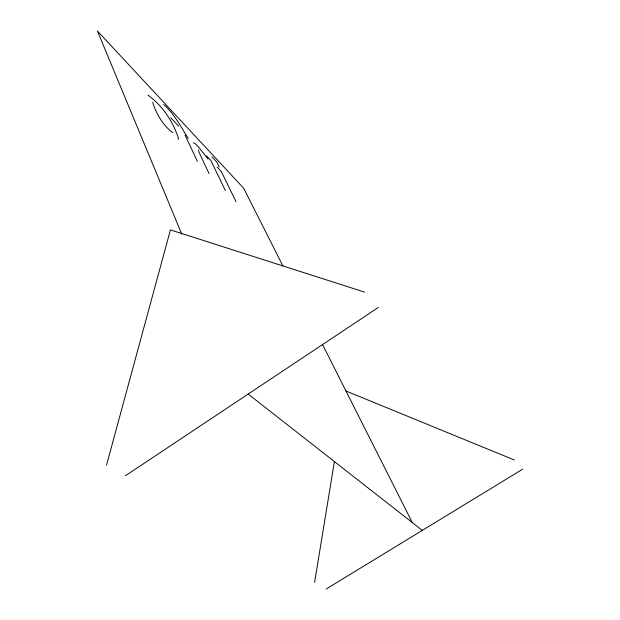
<?xml version="1.0" encoding="UTF-8"?>
<svg xmlns="http://www.w3.org/2000/svg" width="620" height="620" viewBox="0 0 620 620"><rect width="100%" height="100%" fill="white"/><g stroke="black" fill="none" stroke-linecap="round" stroke-linejoin="round"><path stroke-width="0.93" d="M314.596 582.459L334.413 461.489M106.5 465.217L170.438 229.896L364.545 292.097M152.993 102.114L152.768 102.718C156.38 113.972 162.897 125.155 172.383 132.432L172.949 132.331M178.072 139.329L178.498 138.524C173.228 121.783 162.254 105.292 147.932 95.162M198.601 149.931L199.067 152.326L209.025 173.53M125.31 475.819L378.278 307.489M326.205 589L522.582 469.232M193.332 142.794L194.982 143.491L198.144 146.506L208.056 159.053M345.96 391.003L514.36 460.001M248.171 394.064L422.305 530.387M163.726 104.54C174.398 113.909 180.831 126.798 188.217 138.4M170.779 117.761L178.638 126.131M206.491 155.791L210.823 160.41L225.432 190.658M217.101 167.09L221.309 171.577L236.057 201.748M212.001 156.899L216.775 162.014L219.224 167.02M282.937 266.034L243.753 188.333L97.418 31L181.823 234.283M322.493 344.464L412.308 522.559M185.085 135.067L197.362 161.347"/></g></svg>
